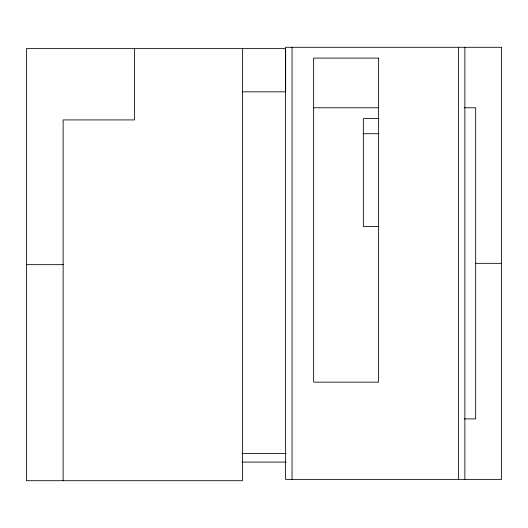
<?xml version="1.0" encoding="UTF-8"?>
<svg xmlns="http://www.w3.org/2000/svg" width="528" height="528" viewBox="0 0 528 528"><rect width="100%" height="100%" fill="white"/><g stroke="black" fill="none" stroke-linecap="round" stroke-linejoin="round"><path stroke-width="0.79" d="M242.444 91.832L285.655 91.832L285.655 48.622L26.4 48.622L26.4 480.711L242.444 480.711L242.444 48.622M313.348 107.778L378.444 107.778M464.138 107.778L475.675 107.778L475.675 418.882L464.138 418.882M378.88 118.582L363.33 118.582L363.33 226.604L378.88 226.604M363.211 133.709L378.979 133.709M475.286 263.333L501.6 263.333M26.4 264.667L63.4 264.667M242.002 453.453L286.268 453.453M242.002 462.092L286.268 462.092M464.871 47.289L464.871 479.378M458.39 47.289L458.39 479.378M292.037 47.289L292.037 479.378M134.422 48.622L134.422 119.915L63.129 119.915L63.129 480.711M501.6 47.289L285.556 47.289L285.556 479.378L501.6 479.378L501.6 47.289M378.457 58.093L313.639 58.093L313.639 382.16L378.457 382.16L378.457 58.093"/></g></svg>
